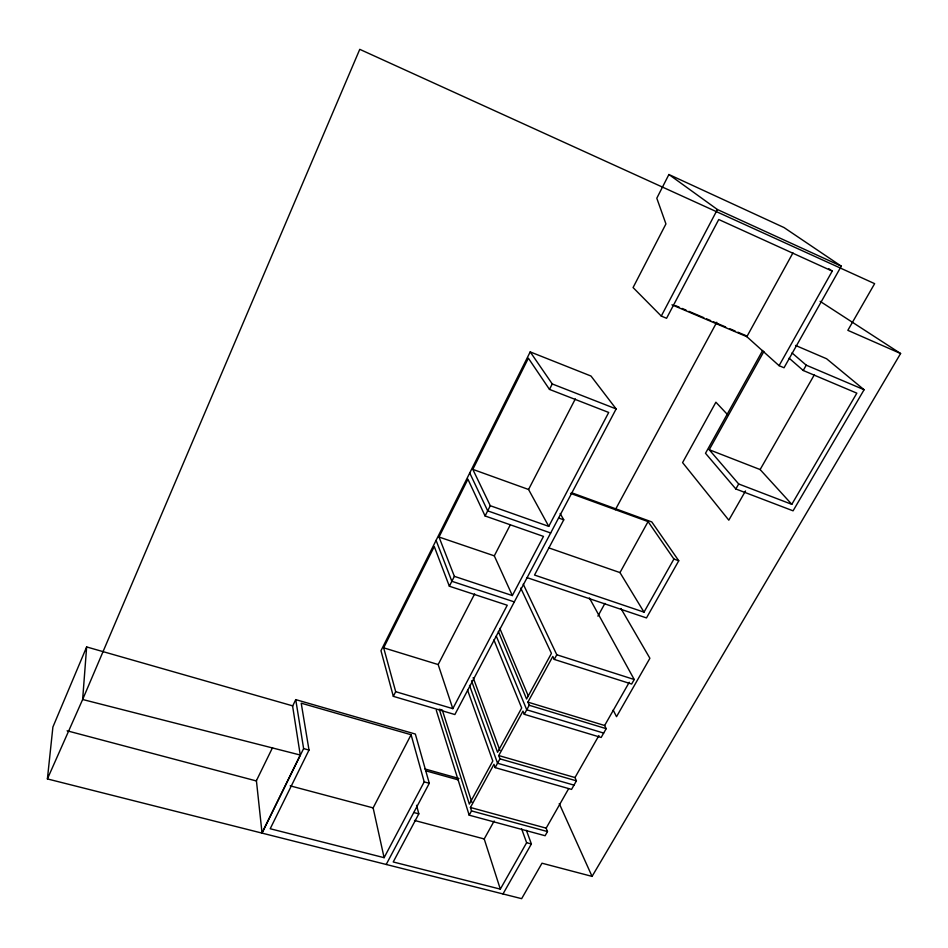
<?xml version="1.0" encoding="UTF-8"?>
<svg xmlns="http://www.w3.org/2000/svg" width="948" height="948" viewBox="0 0 948 948"><rect width="100%" height="100%" fill="white"/><g stroke="black" fill="none" stroke-linecap="round" stroke-linejoin="round"><path stroke-width="1.42" d="M261.897 833.079L300.255 755.035L292.565 705.833L86.647 646.939L82.642 699.494L47.4 778.924L521.649 898.668L541.995 863.213L592.062 876.39L900.6 353.521L820.103 301.322M47.4 778.924L52.898 727.033L86.647 646.939M272.538 747.64L256.292 780.927L67.118 730.801M292.517 706.296L295.74 699.624L415.343 734.048L429.29 783.285L386.203 864.469M295.74 699.624L303.621 748.576L262.051 833.126L256.375 780.37M309.012 750.069L270.204 828.742L384.106 857.679L424.206 781.875L411.088 734.736L301.215 703.179L309.012 750.069L303.621 748.576M530.205 351.898L380.978 650.707L393.325 696.342L454.874 714.543L616.141 408.932L590.995 376.036L530.205 351.898L552.257 383.952L616.141 408.932M383.656 647.816L434.267 546.51L449.352 586.22L507.251 605.239L452.812 708.654L395.695 691.685L383.656 647.816L438.166 664.56L452.812 708.654M439.007 537.03L467.909 479.19L485.092 515.973L543.477 536.402L512.347 595.557L454.376 576.348L439.007 537.03L494.299 555.848L512.347 595.557M472.815 469.379L528.368 358.202L549.485 389.403L608.711 412.463L548.762 526.365L490.294 505.722L472.815 469.379L528.557 489.488L548.762 526.365M393.325 696.342L395.695 691.685M449.352 586.22L454.376 576.348M485.092 515.973L490.294 505.722M549.485 389.403L552.257 383.952M668.909 174.503L656.798 198.215L665.934 223.929L633.074 287.564L661.277 316.063L666.562 318.291L718.75 219.509L832.237 271.116L779.078 365.679L784.032 367.765L841.291 266.175L784.043 227.567L668.909 174.503L717.399 209.52L841.291 266.175M438.166 664.56L474.64 593.922M494.299 555.848L510.273 524.896M528.557 489.488L575.329 398.907M384.106 857.679L373.133 807.897L411.088 734.736M661.277 316.063L717.399 209.52M560.149 513.52L563.764 519.824L534.53 575.057L644.012 612.147L673.91 559.047L648.077 521.59L570.506 493.363M416.563 805.29L418.826 813.858L393.219 861.969L500.319 889.129L526.626 842.701L521.613 828.801M615.335 509.74L716.771 322.249M568.682 788.629L546.167 828.149L547.482 831.574L545.112 835.733L469.177 815.173L471.512 810.907L470.421 807.483L493.979 764.313L495.152 767.619L571.549 789.4L576.42 780.844L574.998 777.55L498.755 755.556L522.976 711.13L524.28 714.306L601.162 737.461L606.187 728.668L604.634 725.504L527.894 702.124L552.838 656.395L554.26 659.417L631.641 684.041L634.224 679.515L589.36 597.904M495.152 767.619L499.952 758.85L498.755 755.556M524.28 714.306L529.221 705.265L527.894 702.124M554.26 659.417L556.796 654.772L523.237 584.134M779.078 365.679L746.846 336.682L792.955 252.879M644.012 612.147L619.98 572.592L648.077 521.59M597.904 616.141L604.942 603.378M500.319 889.129L484.215 838.956L494.169 820.992M762.678 350.452L705.502 453.274L735.838 488.978L793.073 510.83L864.09 389.735L826.597 358.759L795.55 345.439M789.139 358.178L803.229 370.49L856.85 393.159L791.805 504.336L738.693 483.978L709.223 449.719L763.887 351.483M571.656 492.759L651.786 521.933L678.756 560.766L646.489 617.93L527.112 577.652M502.997 893.952L531.378 843.969L526.413 830.353M735.838 488.978L738.693 483.978M803.229 370.49L806.238 365.17L792.03 352.929M574.998 777.55L598.911 735.553M604.634 725.504L629.259 682.264M745.507 490.957L728.822 520.179L682.584 462.6L715.894 402.213L727.874 414.975M791.805 504.336L760.13 469.556L814.427 374.638M300.255 755.035L82.642 699.494L359.766 49.332L874.637 283.653L847.844 330.331L900.6 353.521M290.183 785.833L373.133 807.897M414.489 820.435L484.215 838.956M413.778 812.507L418.826 813.858M526.626 842.701L531.378 843.969M471.512 810.907L547.482 831.574M470.421 807.483L546.167 828.149M424.206 781.875L429.29 783.285M425.759 770.807L458.24 779.872M424.882 768.947L458.998 778.486M573.978 785.122L497.546 763.235L469.509 685.357M499.952 758.85L576.42 780.844M440.239 709.424L442.289 710.028L471.82 802.221M603.675 733.077L526.744 709.791L496.29 636.108M529.221 705.265L606.187 728.668M556.796 654.772L634.224 679.515M514.314 601.897L451.852 581.29L436.092 540.36M548.797 547.873L619.98 572.592M550.681 532.989L487.687 510.854L469.734 472.981M558.597 517.987L563.764 519.824M673.91 559.047L678.756 560.766M709.223 449.719L760.13 469.556M806.238 365.17L864.09 389.735M675.272 305.54L679.361 307.271M682.074 308.432L686.162 310.174M688.888 311.335L703.866 317.71M706.58 318.86L710.668 320.602M713.394 321.763L725.647 326.977M729.723 328.719L735.174 331.042M737.9 332.191L746.064 335.675M671.966 304.818L746.846 336.682M828.659 268.639L832.237 271.116M620.94 608.486L649.901 658.279L616.532 716.688L613.178 710.099M520.748 588.056L551.428 653.385L526.59 698.996L498.352 631.439M559.261 803.608L592.062 876.39M499.821 628.405L528.297 695.986M493.884 639.9L521.696 707.978L497.558 752.285L471.523 680.806M473.171 677.642L499.94 750.52M467.542 690.037L492.806 761.031L469.343 804.094L439.22 709.128M436.281 710.301L469.177 815.173"/></g></svg>
